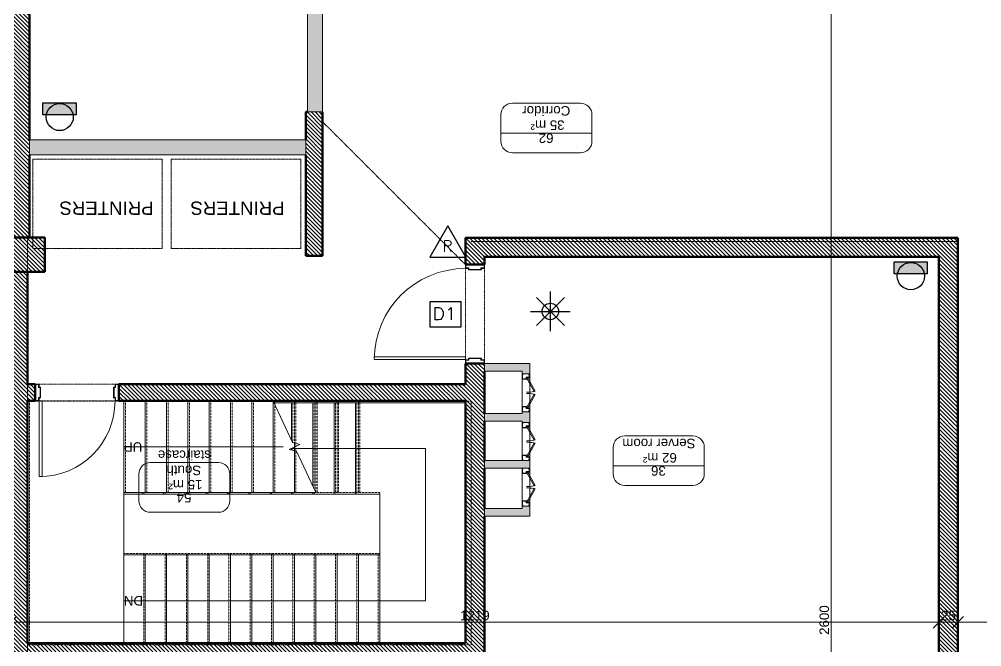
# Model space of a CAD drawing. Header units: centimetres. Extents: x -5566 to 5867, y -120 to 4683.
# Drawn here: x -3798 to -2534, y 2878 to 3702 of the extents above; entities that cross this region are included whole.
import ezdxf
from ezdxf.enums import TextEntityAlignment as Align

# ---------------------------------------------------------------- set-up
doc = ezdxf.new("R2010")
doc.units = ezdxf.units.CM
for name, pattern in [('Dash', [0.6, 0.3, -0.3]), ('Hidden_2', [0.6, 0.4, -0.2]), ('Overhead', [0.396875, 0.238125, -0.15875])]:
    doc.linetypes.add(name, pattern=pattern)
for name, color, linetype, lineweight in [('A-ANNO-DIMS', 211, 'Continuous', 5), ('A-AREA-IDEN', 2, 'Continuous', 5), ('A-DOOR', 31, 'Continuous', 13), ('A-DOOR-FRAM', 31, 'Continuous', 15), ('A-DOOR-HDLN', 31, 'Dash', 15), ('A-FLOR', 192, 'Continuous', 13), ('A-FLOR-OVHD', 1, 'Hidden_2', 18), ('A-WALL', 113, 'Continuous', 13), ('A-WALL-PATT', 111, 'Continuous', 20), ('G-ANNO-TEXT', 231, 'Continuous', 5), ('I-WALL', 2, 'Continuous', 13), ('S-COLS', 52, 'Continuous', 13), ('S-STRS', 31, 'Continuous', 13), ('S-STRS-ANNO', 31, 'Continuous', 13), ('S-STRS-IDEN', 31, 'Continuous', 13), ('S-STRS-MBND', 31, 'Overhead', 13)]:
    doc.layers.add(name, color=color, linetype=linetype, lineweight=lineweight)
doc.layers.add('sps-security', color=7, linetype='Continuous', true_color=0xff0f4b)
doc.styles.add('Arial', font='arial.ttf', dxfattribs={"height": 12.5})
doc.styles.add('Arial_3', font='arial.ttf', dxfattribs={"height": 17.5})
doc.styles.add('ROMANT', font='romant__.ttf', dxfattribs={"oblique": 20, "height": 2})
doc.dimstyles.new('100_200_2_5mm_Arial_cm', dxfattribs={"dimscale": 30.48, "dimtxt": 12.753242, "dimasz": 0.492126, "dimexe": 0.328084, "dimexo": 0.0625, "dimgap": 0.082021, "dimtad": 1, "dimdec": 0, "dimzin": 0, "dimdsep": 46, "dimtxsty": 'Arial', "dimblk1": 'OBLIQUE', "dimblk2": 'OBLIQUE', "dimsah": 1, "dimcen": 0.09, "dimdle": 0.328084, "dimazin": 0, "dimtfac": 1, "dimtdec": 4, "dimtix": 1, "dimtmove": 0, "dimatfit": 3, "dimfxl": 0.328084, "dimfxlon": 1, "dimtvp": 1, "dimtolj": 1, "dimtzin": 0, "dimlwd": 15, "dimlwe": 15, "dimarcsym": 2})
pattern_1 = [(315, (-4985, 4190.492), (2.6516504, 2.6516504), [])]

# ---------------------------------------------------------------- blocks, each defined once
blk = doc.blocks.new('AR_Structural_Columns_Concrete_Rec - 450 x 450mm-1338354-Level _9_00')
at = {"layer": 'S-COLS'}
h = blk.add_hatch(dxfattribs=at)
h.set_pattern_fill('FP_6', color=8, style=0, pattern_type=2)
h.set_pattern_definition([(315, (-1197.5, 797.5), (2.65165, 2.65165), [])])
h.paths.add_polyline_path([(-22.5, -22.5), (22.5, -22.5), (22.5, 22.5), (-22.5, 22.5), (-22.5, -12.5)], flags=0)
at = {"layer": 'S-COLS', "lineweight": 50}
for p, q in [((22.5, 22.5), (-22.5, 22.5)), ((-22.5, 22.5), (-22.5, -22.5)), ((22.5, -22.5), (22.5, 22.5)), ((-22.5, -22.5), (22.5, -22.5))]:
    blk.add_line(p, q, dxfattribs=at)
blk = doc.blocks.new('AR_Ext_Metal_Single - W110H210-1376589-Level _9_00')
at = {"layer": 'A-DOOR-HDLN', "linetype": 'Continuous', "lineweight": 13}
h = blk.add_hatch(dxfattribs=at)
h.set_pattern_fill('FP_63', color=256, style=0, pattern_type=2)
h.set_pattern_definition([(135, (1262.5, -978.5), (-22.45064, -22.45064), []), (135, (1262.5, -970.562), (-44.9013, 4e-15), []), (135, (1262.5, -986.437), (-44.9013, 4e-15), [])])
h.paths.add_polyline_path([(55, -10.5), (55, -9), (54.5, -9), (54.5, -10.5), (50.5, -10.5), (50.5, -6.5), (48.5, -6.5), (48.5, 6.5), (50.5, 6.5), (50.5, 10.5), (54.5, 10.5), (54.5, 9), (55, 9), (55, 11), (50, 11), (50, 7), (48, 7), (48, -7), (50, -7), (50, -11), (55, -11)], flags=0)
h.paths.add_polyline_path([(-48, 0.9), (-48, 7), (-50, 7), (-50, 11), (-55, 11), (-55, 9), (-54.5, 9), (-54.5, 10.5), (-50.5, 10.5), (-50.5, 6.5), (-48.5, 6.5), (-48.5, -6.5), (-50.5, -6.5), (-50.5, -10.5), (-54.5, -10.5), (-54.5, -9), (-55, -9), (-55, -11), (-50, -11), (-50, -7), (-48, -7), (-48, 0.2)], flags=0)
at = {"layer": 'A-DOOR', "lineweight": 15}
for p, q in [((49.8, 110.6), (46, 110.6)), ((46, 110.6), (46, 11)), ((49.8, 11), (49.8, 110.6)), ((46, 11), (49.8, 11))]:
    blk.add_line(p, q, dxfattribs=at)
at = {"layer": 'A-DOOR'}
blk.add_arc((49.8, 11), 99.6, 90, 180, dxfattribs=at)
at = {"layer": 'A-DOOR-FRAM'}
for p, q in [((-50, 11), (-55, 11)), ((-55, 11), (-55, 9)), ((-55, 9), (-54.5, 9)), ((-54.5, 9), (-54.5, 10.5)), ((-54.5, 10.5), (-50.5, 10.5)), ((-50.5, 10.5), (-50.5, 6.5)), ((-50.5, 6.5), (-48.5, 6.5)), ((-50, 7), (-50, 11)), ((-48, 7), (-50, 7)), ((-48.5, 6.5), (-48.5, -6.5)), ((-48, -7), (-48, 7)), ((50, 7), (48, 7)), ((48, 7), (48, -7)), ((48.5, -6.5), (48.5, 6.5)), ((48.5, 6.5), (50.5, 6.5)), ((55, 11), (50, 11)), ((50, 11), (50, 7)), ((50.5, 6.5), (50.5, 10.5)), ((50.5, 10.5), (54.5, 10.5)), ((54.5, 10.5), (54.5, 9)), ((54.5, 9), (55, 9)), ((55, 9), (55, 11)), ((-54.5, -9), (-55, -9)), ((-55, -9), (-55, -11)), ((-55, -11), (-50, -11)), ((-54.5, -10.5), (-54.5, -9)), ((-50.5, -10.5), (-54.5, -10.5)), ((-48.5, -6.5), (-50.5, -6.5)), ((-50.5, -6.5), (-50.5, -10.5)), ((-50, -11), (-50, -7)), ((-50, -7), (-48, -7)), ((48, -7), (50, -7)), ((50.5, -6.5), (48.5, -6.5)), ((50, -7), (50, -11)), ((50, -11), (55, -11)), ((50.5, -10.5), (50.5, -6.5)), ((54.5, -10.5), (50.5, -10.5)), ((55, -9), (54.5, -9)), ((54.5, -9), (54.5, -10.5)), ((55, -11), (55, -9))]:
    blk.add_line(p, q, dxfattribs=at)
at = {"layer": 'A-DOOR-HDLN'}
for p, q in [((-49.8, 11), (49.8, 11)), ((-50, -11), (50, -11))]:
    blk.add_line(p, q, dxfattribs=at)
blk = doc.blocks.new('AR_Int_Metal_Cab_Double_Open - W50H200-1638283-Level _9_00')
at = {"layer": 'A-DOOR'}
h = blk.add_hatch(dxfattribs=at)
h.set_pattern_fill('FP_77', color=256, style=0, pattern_type=2)
h.set_pattern_definition([(45, (-979, -1852), (-22.45064, 22.45064), []), (45, (-971.063, -1852), (0, 44.9013), []), (45, (-986.938, -1852), (0, 44.9013), [])])
h.paths.add_polyline_path([(-25, -5), (-18, -5), (-18, 1), (-20, 1), (-20, 5), (-25, 5), (-25, 3), (-24.5, 3), (-24.5, 4.5), (-20.5, 4.5), (-20.5, 0.5), (-18.5, 0.5), (-18.5, -4.5), (-24.5, -4.5), (-24.5, -3), (-25, -3), (-25, -4.5)], flags=0)
h.paths.add_polyline_path([(25, -5), (25, -3), (24.5, -3), (24.5, -4.5), (18.5, -4.5), (18.5, 0.5), (20.5, 0.5), (20.5, 4.5), (24.5, 4.5), (24.5, 3), (25, 3), (25, 5), (20, 5), (20, 1), (18, 1), (18, -5)], flags=0)
for p, q in [((-19.8, 5), (-16, 5)), ((16, 5), (19.8, 5))]:
    blk.add_line(p, q, dxfattribs=at)
at = {"layer": 'A-DOOR', "lineweight": 15}
for p, q in [((-2.3, 12), (-19.7, 2.4)), ((-19, 1.2), (-19.7, 2.4)), ((-1.7, 10.8), (-19, 1.2)), ((-1.7, 10.8), (-2.3, 12)), ((1.7, 10.8), (2.3, 12)), ((1.7, 10.8), (19, 1.2)), ((2.3, 12), (19.7, 2.4)), ((19, 1.2), (19.7, 2.4))]:
    blk.add_line(p, q, dxfattribs=at)
at = {"layer": 'A-DOOR'}
for centre, start, end in [((-55.6, 0.8), 360, 10.4711), ((55.6, 0.8), 169.5289, 180)]:
    blk.add_arc(centre, 54.8, start, end, dxfattribs=at)
at = {"layer": 'A-DOOR-FRAM'}
for p, q in [((-20, 5), (-25, 5)), ((-25, 5), (-25, 3)), ((-25, 3), (-24.5, 3)), ((-24.5, 3), (-24.5, 4.5)), ((-24.5, 4.5), (-20.5, 4.5)), ((-20.5, 4.5), (-20.5, 0.5)), ((-20.5, 0.5), (-18.5, 0.5)), ((-20, 1), (-20, 5)), ((-18, 1), (-20, 1)), ((-18.5, 0.5), (-18.5, -4.5)), ((-18, -5), (-18, 1)), ((20, 1), (18, 1)), ((18, 1), (18, -5)), ((18.5, -4.5), (18.5, 0.5)), ((18.5, 0.5), (20.5, 0.5)), ((25, 5), (20, 5)), ((20, 5), (20, 1)), ((20.5, 0.5), (20.5, 4.5)), ((20.5, 4.5), (24.5, 4.5)), ((24.5, 4.5), (24.5, 3)), ((24.5, 3), (25, 3)), ((25, 3), (25, 5)), ((-24.5, -3), (-25, -3)), ((-25, -3), (-25, -5)), ((-25, -5), (-18, -5)), ((-24.5, -4.5), (-24.5, -3)), ((-18.5, -4.5), (-24.5, -4.5)), ((18, -5), (25, -5)), ((24.5, -4.5), (18.5, -4.5)), ((25, -3), (24.5, -3)), ((24.5, -3), (24.5, -4.5)), ((25, -5), (25, -3))]:
    blk.add_line(p, q, dxfattribs=at)
at = {"layer": 'A-DOOR-HDLN'}
blk.add_line((-25, -5), (25, -5), dxfattribs=at)
blk = doc.blocks.new('AR_Int_Metal_Cab_Double_Open - W50H200-V100-Level _9_00')
at = {"layer": 'A-DOOR'}
for p, q in [((-19.8, 5), (-16, 5)), ((16, 5), (19.8, 5))]:
    blk.add_line(p, q, dxfattribs=at)
at = {"layer": 'A-DOOR', "lineweight": 15}
for p, q in [((-2.3, 12), (-19.7, 2.4)), ((-19, 1.2), (-19.7, 2.4)), ((-1.7, 10.8), (-19, 1.2)), ((-1.7, 10.8), (-2.3, 12)), ((1.7, 10.8), (2.3, 12)), ((1.7, 10.8), (19, 1.2)), ((2.3, 12), (19.7, 2.4)), ((19, 1.2), (19.7, 2.4))]:
    blk.add_line(p, q, dxfattribs=at)
at = {"layer": 'A-DOOR'}
for centre, start, end in [((-55.6, 0.8), 360, 10.4711), ((55.6, 0.8), 169.5289, 180)]:
    blk.add_arc(centre, 54.8, start, end, dxfattribs=at)
at = {"layer": 'A-DOOR-FRAM'}
for p, q in [((-20, 5), (-25, 5)), ((-25, 5), (-25, 3)), ((-25, 3), (-24.5, 3)), ((-24.5, 3), (-24.5, 4.5)), ((-24.5, 4.5), (-20.5, 4.5)), ((-20.5, 4.5), (-20.5, 0.5)), ((-20.5, 0.5), (-18.5, 0.5)), ((-20, 1), (-20, 5)), ((-18, 1), (-20, 1)), ((-18.5, 0.5), (-18.5, -4.5)), ((-18, -5), (-18, 1)), ((20, 1), (18, 1)), ((18, 1), (18, -5)), ((18.5, -4.5), (18.5, 0.5)), ((18.5, 0.5), (20.5, 0.5)), ((25, 5), (20, 5)), ((20, 5), (20, 1)), ((20.5, 0.5), (20.5, 4.5)), ((20.5, 4.5), (24.5, 4.5)), ((24.5, 4.5), (24.5, 3)), ((24.5, 3), (25, 3)), ((25, 3), (25, 5)), ((-24.5, -3), (-25, -3)), ((-25, -3), (-25, -5)), ((-25, -5), (-18, -5)), ((-24.5, -4.5), (-24.5, -3)), ((-18.5, -4.5), (-24.5, -4.5)), ((18, -5), (25, -5)), ((24.5, -4.5), (18.5, -4.5)), ((25, -3), (24.5, -3)), ((24.5, -3), (24.5, -4.5)), ((25, -5), (25, -3))]:
    blk.add_line(p, q, dxfattribs=at)
at = {"layer": 'A-DOOR-HDLN'}
blk.add_line((-25, -5), (25, -5), dxfattribs=at)
blk = doc.blocks.new('AR_Int_Metal_Cab_Double_Open - W50H200-V101-Level _9_00')
at = {"layer": 'A-DOOR'}
h = blk.add_hatch(dxfattribs=at)
h.set_pattern_fill('FP_78', color=256, style=0, pattern_type=2)
h.set_pattern_definition([(45, (-1103, -1852), (-22.45064, 22.45064), []), (45, (-1095.063, -1852), (0, 44.9013), []), (45, (-1110.938, -1852), (0, 44.9013), [])])
h.paths.add_polyline_path([(18, -5), (25, -5), (25, -3), (24.5, -3), (24.5, -4.5), (18.5, -4.5), (18.5, 0.5), (20.5, 0.5), (20.5, 4.5), (24.5, 4.5), (24.5, 3), (25, 3), (25, 5), (20, 5), (20, 1), (18, 1), (18, -4.5)], flags=0)
h.paths.add_polyline_path([(-25, -5), (-18, -5), (-18, 1), (-20, 1), (-20, 5), (-25, 5), (-25, 3), (-24.5, 3), (-24.5, 4.5), (-20.5, 4.5), (-20.5, 0.5), (-18.5, 0.5), (-18.5, -4.5), (-24.5, -4.5), (-24.5, -3), (-25, -3), (-25, -4.5)], flags=0)
for p, q in [((-19.8, 5), (-16, 5)), ((16, 5), (19.8, 5))]:
    blk.add_line(p, q, dxfattribs=at)
at = {"layer": 'A-DOOR', "lineweight": 15}
for p, q in [((-2.3, 12), (-19.7, 2.4)), ((-19, 1.2), (-19.7, 2.4)), ((-1.7, 10.8), (-19, 1.2)), ((-1.7, 10.8), (-2.3, 12)), ((1.7, 10.8), (2.3, 12)), ((1.7, 10.8), (19, 1.2)), ((2.3, 12), (19.7, 2.4)), ((19, 1.2), (19.7, 2.4))]:
    blk.add_line(p, q, dxfattribs=at)
at = {"layer": 'A-DOOR'}
for centre, start, end in [((-55.6, 0.8), 360, 10.4711), ((55.6, 0.8), 169.5289, 180)]:
    blk.add_arc(centre, 54.8, start, end, dxfattribs=at)
at = {"layer": 'A-DOOR-FRAM'}
for p, q in [((-20, 5), (-25, 5)), ((-25, 5), (-25, 3)), ((-25, 3), (-24.5, 3)), ((-24.5, 3), (-24.5, 4.5)), ((-24.5, 4.5), (-20.5, 4.5)), ((-20.5, 4.5), (-20.5, 0.5)), ((-20.5, 0.5), (-18.5, 0.5)), ((-20, 1), (-20, 5)), ((-18, 1), (-20, 1)), ((-18.5, 0.5), (-18.5, -4.5)), ((-18, -5), (-18, 1)), ((20, 1), (18, 1)), ((18, 1), (18, -5)), ((18.5, -4.5), (18.5, 0.5)), ((18.5, 0.5), (20.5, 0.5)), ((25, 5), (20, 5)), ((20, 5), (20, 1)), ((20.5, 0.5), (20.5, 4.5)), ((20.5, 4.5), (24.5, 4.5)), ((24.5, 4.5), (24.5, 3)), ((24.5, 3), (25, 3)), ((25, 3), (25, 5)), ((-24.5, -3), (-25, -3)), ((-25, -3), (-25, -5)), ((-25, -5), (-18, -5)), ((-24.5, -4.5), (-24.5, -3)), ((-18.5, -4.5), (-24.5, -4.5)), ((18, -5), (25, -5)), ((24.5, -4.5), (18.5, -4.5)), ((25, -3), (24.5, -3)), ((24.5, -3), (24.5, -4.5)), ((25, -5), (25, -3))]:
    blk.add_line(p, q, dxfattribs=at)
at = {"layer": 'A-DOOR-HDLN'}
blk.add_line((-25, -5), (25, -5), dxfattribs=at)
blk = doc.blocks.new('AR_Ext_Metal_Single - W130H240-1656716-Level _9_00')
at = {"layer": 'A-DOOR-HDLN', "linetype": 'Continuous', "lineweight": 13}
h = blk.add_hatch(dxfattribs=at)
h.set_pattern_fill('FP_91', color=256, style=0, pattern_type=2)
h.set_pattern_definition([(45, (-875.5, -1785), (-22.45064, 22.45064), []), (45, (-867.562, -1785), (0, 44.9013), []), (45, (-883.437, -1785), (0, 44.9013), [])])
h.paths.add_polyline_path([(65, -12.5), (65, -10.5), (64.5, -10.5), (64.5, -12), (60.5, -12), (60.5, -8), (58.5, -8), (58.5, 8), (60.5, 8), (60.5, 12), (64.5, 12), (64.5, 10.5), (65, 10.5), (65, 12.5), (60, 12.5), (60, 8.5), (58, 8.5), (58, -8.5), (60, -8.5), (60, -12.5)], flags=0)
h.paths.add_polyline_path([(-65, -12.5), (-60, -12.5), (-60, -8.5), (-58, -8.5), (-58, 8.5), (-60, 8.5), (-60, 12.5), (-65, 12.5), (-65, 10.5), (-64.5, 10.5), (-64.5, 12), (-60.5, 12), (-60.5, 8), (-58.5, 8), (-58.5, -8), (-60.5, -8), (-60.5, -12), (-64.5, -12), (-64.5, -10.5), (-65, -10.5), (-65, -12)], flags=0)
at = {"layer": 'A-DOOR', "lineweight": 15}
for p, q in [((56, -132.1), (56, -12.5)), ((56, -12.5), (59.8, -12.5)), ((59.8, -12.5), (59.8, -132.1)), ((59.8, -132.1), (56, -132.1))]:
    blk.add_line(p, q, dxfattribs=at)
at = {"layer": 'A-DOOR'}
blk.add_arc((59.8, -12.5), 119.6, 180, 270, dxfattribs=at)
at = {"layer": 'A-DOOR-FRAM'}
for p, q in [((-65, 12.5), (-60, 12.5)), ((-65, 10.5), (-65, 12.5)), ((-64.5, 10.5), (-65, 10.5)), ((-64.5, 12), (-64.5, 10.5)), ((-60.5, 12), (-64.5, 12)), ((-60.5, 8), (-60.5, 12)), ((-58.5, 8), (-60.5, 8)), ((-60, 12.5), (-60, 8.5)), ((-60, 8.5), (-58, 8.5)), ((-58.5, -8), (-58.5, 8)), ((-58, 8.5), (-58, -8.5)), ((58, 8.5), (60, 8.5)), ((58, -8.5), (58, 8.5)), ((58.5, 8), (58.5, -8)), ((60.5, 8), (58.5, 8)), ((60, 12.5), (65, 12.5)), ((60, 8.5), (60, 12.5)), ((60.5, 12), (60.5, 8)), ((64.5, 12), (60.5, 12)), ((64.5, 10.5), (64.5, 12)), ((65, 10.5), (64.5, 10.5)), ((65, 12.5), (65, 10.5)), ((-65, -10.5), (-64.5, -10.5)), ((-65, -12.5), (-65, -10.5)), ((-60, -12.5), (-65, -12.5)), ((-64.5, -10.5), (-64.5, -12)), ((-64.5, -12), (-60.5, -12)), ((-60.5, -8), (-58.5, -8)), ((-60.5, -12), (-60.5, -8)), ((-58, -8.5), (-60, -8.5)), ((-60, -8.5), (-60, -12.5)), ((60, -8.5), (58, -8.5)), ((58.5, -8), (60.5, -8)), ((60, -12.5), (60, -8.5)), ((65, -12.5), (60, -12.5)), ((60.5, -8), (60.5, -12)), ((60.5, -12), (64.5, -12)), ((64.5, -10.5), (65, -10.5)), ((64.5, -12), (64.5, -10.5)), ((65, -10.5), (65, -12.5))]:
    blk.add_line(p, q, dxfattribs=at)
at = {"layer": 'A-DOOR-HDLN'}
for p, q in [((-60, 12.5), (60, 12.5)), ((-59.8, -12.5), (59.8, -12.5))]:
    blk.add_line(p, q, dxfattribs=at)
blk = doc.blocks.new('AR_TAG_Room - Room_Number_Area-320731-Level _9_00')
at = {"layer": 'A-AREA-IDEN'}
for p, q in [((-0.893, 0.519), (0.893, 0.519)), ((-1.195, 0), (-1.195, 0.217)), ((1.195, 0.217), (1.195, 0)), ((-1.195, -0.485), (-1.195, 0)), ((-1.195, 0), (1.195, 0)), ((1.195, 0), (1.195, -0.485)), ((0.895, -0.784), (-0.895, -0.784))]:
    blk.add_line(p, q, dxfattribs=at)
for centre, radius, start, end in [((-0.893, 0.217), 0.302, 90, 180), ((0.893, 0.217), 0.302, 0, 90), ((-0.895, -0.485), 0.3, 180, 270), ((0.895, -0.485), 0.3, 270, 0)]:
    blk.add_arc(centre, radius, start, end, dxfattribs=at)
blk = doc.blocks.new('_Oblique')
at = {"color": 0, "linetype": 'ByBlock', "lineweight": -2}
blk.add_line((-0.5, -0.5), (0.5, 0.5), dxfattribs=at)
blk = doc.blocks.new('DIMBLOCK36-Level _9_00')
at = {"layer": 'A-ANNO-DIMS', "color": 0, "lineweight": 15, "transparency": 16777216}
for p, q in [((-2357.5, 2910.1), (-2575.5, 2910.1)), ((-2565.5, 2902), (-2565.5, 2920.1)), ((-2367.5, 2902), (-2367.5, 2920.1))]:
    blk.add_line(p, q, dxfattribs=at)
at = {"layer": 'Defpoints', "color": 0, "transparency": 16777216}
for p in [(-2565.5, 2910.1), (-2565.5, 2900.1), (-2367.5, 2900.1)]:
    blk.add_point(p, dxfattribs=at)
at = {"layer": 'A-ANNO-DIMS', "color": 0, "lineweight": 15, "transparency": 16777216, "xscale": 15, "yscale": 15, "zscale": 15, "rotation": 180}
blk.add_blockref('_Oblique', (-2565.5, 2910.1), dxfattribs=at)
at = {"layer": 'A-ANNO-DIMS', "color": 0, "lineweight": 15, "transparency": 16777216, "xscale": 15, "yscale": 15, "zscale": 15}
blk.add_blockref('_Oblique', (-2367.5, 2910.1), dxfattribs=at)
at = {"layer": 'A-ANNO-DIMS', "color": 0, "lineweight": 15, "transparency": 16777216, "insert": (-2466.5, 2919), "char_height": 12.5, "width": 34.61, "attachment_point": 5, "style": 'Arial'}
blk.add_mtext('\\A1;198', dxfattribs=at)
blk = doc.blocks.new('DIMBLOCK37-Level _9_00')
at = {"layer": 'A-ANNO-DIMS', "color": 0, "lineweight": 15, "transparency": 16777216}
for p, q in [((-2555.5, 2910.1), (-2600.5, 2910.1)), ((-2590.5, 2902), (-2590.5, 2920.1)), ((-2565.5, 2902), (-2565.5, 2920.1))]:
    blk.add_line(p, q, dxfattribs=at)
at = {"layer": 'Defpoints', "color": 0, "transparency": 16777216}
for p in [(-2590.5, 2910.1), (-2590.5, 2900.1), (-2565.5, 2900.1)]:
    blk.add_point(p, dxfattribs=at)
at = {"layer": 'A-ANNO-DIMS', "color": 0, "lineweight": 15, "transparency": 16777216, "xscale": 15, "yscale": 15, "zscale": 15, "rotation": 180}
blk.add_blockref('_Oblique', (-2590.5, 2910.1), dxfattribs=at)
at = {"layer": 'A-ANNO-DIMS', "color": 0, "lineweight": 15, "transparency": 16777216, "xscale": 15, "yscale": 15, "zscale": 15}
blk.add_blockref('_Oblique', (-2565.5, 2910.1), dxfattribs=at)
at = {"layer": 'A-ANNO-DIMS', "color": 0, "lineweight": 15, "transparency": 16777216, "insert": (-2578, 2919), "char_height": 12.5, "width": 23.074, "attachment_point": 5, "style": 'Arial'}
blk.add_mtext('\\A1;25', dxfattribs=at)
blk = doc.blocks.new('DIMBLOCK38-Level _9_00')
at = {"layer": 'A-ANNO-DIMS', "color": 0, "lineweight": 15, "transparency": 16777216}
for p, q in [((-2580.5, 2910.1), (-3819.5, 2910.1)), ((-3809.5, 2902), (-3809.5, 2920.1)), ((-2590.5, 2902), (-2590.5, 2920.1))]:
    blk.add_line(p, q, dxfattribs=at)
at = {"layer": 'Defpoints', "color": 0, "transparency": 16777216}
for p in [(-3809.5, 2910.1), (-3809.5, 2900.1), (-2590.5, 2900.1)]:
    blk.add_point(p, dxfattribs=at)
at = {"layer": 'A-ANNO-DIMS', "color": 0, "lineweight": 15, "transparency": 16777216, "xscale": 15, "yscale": 15, "zscale": 15, "rotation": 180}
blk.add_blockref('_Oblique', (-3809.5, 2910.1), dxfattribs=at)
at = {"layer": 'A-ANNO-DIMS', "color": 0, "lineweight": 15, "transparency": 16777216, "xscale": 15, "yscale": 15, "zscale": 15}
blk.add_blockref('_Oblique', (-2590.5, 2910.1), dxfattribs=at)
at = {"layer": 'A-ANNO-DIMS', "color": 0, "lineweight": 15, "transparency": 16777216, "insert": (-3200, 2919), "char_height": 12.5, "width": 46.147, "attachment_point": 5, "style": 'Arial'}
blk.add_mtext('\\A1;1219', dxfattribs=at)
blk = doc.blocks.new('DIMBLOCK45-Level _9_00')
at = {"layer": 'A-ANNO-DIMS', "color": 0, "lineweight": 15, "transparency": 16777216}
for p, q in [((-2732.1, 4223), (-2732.1, 1603)), ((-2740.2, 4213), (-2722.1, 4213)), ((-2724, 1613), (-2742.1, 1613))]:
    blk.add_line(p, q, dxfattribs=at)
at = {"layer": 'Defpoints', "color": 0, "transparency": 16777216}
for p in [(-2742.1, 4213), (-2732.1, 1613), (-2722.1, 1613)]:
    blk.add_point(p, dxfattribs=at)
at = {"layer": 'A-ANNO-DIMS', "color": 0, "lineweight": 15, "transparency": 16777216, "xscale": 15, "yscale": 15, "zscale": 15}
for p, rotation in [((-2732.1, 4213), 90), ((-2732.1, 1613), 270)]:
    blk.add_blockref('_Oblique', p, dxfattribs=dict(at, rotation=rotation))
at = {"layer": 'A-ANNO-DIMS', "color": 0, "lineweight": 15, "transparency": 16777216, "insert": (-2741, 2913), "char_height": 12.5, "width": 46.147, "attachment_point": 5, "rotation": 90, "style": 'Arial'}
blk.add_mtext('\\A1;2600', dxfattribs=at)
blk = doc.blocks.new('dom-camare')
blk.add_hatch(color=256).paths.add_polyline_path([(-36.8, 5.7), (36.1, 5.7), (36.1, 30), (-36.8, 30)])
blk.add_lwpolyline([(-36.8, 5.7), (36.1, 5.7), (36.1, 30), (-36.8, 30)], close=True)
blk.add_lwpolyline([(-29.4, 0, -1), (29.4, 0, -1)], format="xyb", close=True)
blk = doc.blocks.new('A$C796E0F47')
at = {"layer": 'sps-security'}
blk.add_lwpolyline([(0, 0), (67.2, 0), (67.2, 53.9), (0, 53.9)], close=True, dxfattribs=at)
at = {"layer": 'sps-security', "style": 'ROMANT', "width": 1.1}
blk.add_text('D1', height=27, dxfattribs=at).set_placement((57.7, 14.5), align=Align.RIGHT)
blk = doc.blocks.new('galay-360')
for p, q in [((-0.1, -42.8), (-0.1, 42.7)), ((-30.2, 30.2), (30.2, -30.2)), ((-30.2, -30.3), (30.2, 30.1)), ((-42.8, -0.1), (42.7, -0.1))]:
    blk.add_line(p, q)
for points in [[(-17.9, -0.1, -1), (17.7, -0.1, -1)], [(-3.6, -0.1, -1), (3.5, -0.1, -1)]]:
    blk.add_lwpolyline(points, format="xyb", close=True)
blk = doc.blocks.new('card-reader')
blk.add_lwpolyline([(0, 67.4), (-38.9, 0), (38.9, 0)], close=True)
at = {"style": 'ROMANT'}
blk.add_text('R', height=24.3, dxfattribs=at).set_placement((10.5, 11.7), align=Align.RIGHT)

msp = doc.modelspace()

# ---------------------------------------------------------------- hatches: boundary and pattern name
at = {"layer": 'A-WALL-PATT', "lineweight": 13}
h = msp.add_hatch(dxfattribs=at)
h.set_pattern_fill('FP_1', color=8, angle=-90, style=0, pattern_type=2)
h.set_pattern_definition(pattern_1)
h.paths.add_polyline_path([(-3807, 3624.6), (-3807, 3415.5), (-3785, 3415.5), (-3785, 4168), (-3807, 4168), (-3807, 3783.7)], flags=0)
for points in [[(-3420, 3580.5), (-3400, 3580.5), (-3400, 3730.5), (-3420, 3730.5)], [(-3785, 3524), (-3422, 3524), (-3422, 3544), (-3785, 3544)], [(-3187.5, 3250), (-3187.5, 3240), (-3128, 3240), (-3128, 3250), (-3172.8, 3250)], [(-3187.5, 3174.5), (-3138, 3174.5), (-3138, 3184.5), (-3187.5, 3184.5)], [(-3187.5, 3112.5), (-3138, 3112.5), (-3138, 3122.5), (-3187.5, 3122.5)], [(-3187.5, 3049.5), (-3138, 3049.5), (-3138, 3059.5), (-3187.5, 3059.5), (-3187.5, 3052.2)]]:
    msp.add_hatch(color=256, dxfattribs=at).paths.add_polyline_path(points, flags=0)
h = msp.add_hatch(dxfattribs=at)
h.set_pattern_fill('FP_1', color=8, angle=-90, style=0, pattern_type=2)
h.set_pattern_definition(pattern_1)
h.paths.add_polyline_path([(-3422, 3391.5), (-3400, 3391.5), (-3400, 3580.5), (-3422, 3580.5), (-3422, 3465.4)], flags=0)
h = msp.add_hatch(dxfattribs=at)
h.set_pattern_fill('FP_1', color=8, angle=-90, style=0, pattern_type=2)
h.set_pattern_definition(pattern_1)
h.paths.add_polyline_path([(-3212.5, 3415), (-3212.5, 3390), (-2590.5, 3390), (-2590.5, 3415), (-3034.8, 3415)], flags=0)
h = msp.add_hatch(dxfattribs=at)
h.set_pattern_fill('FP_1', color=8, angle=-90, style=0, pattern_type=2)
h.set_pattern_definition(pattern_1)
h.paths.add_polyline_path([(-2590.5, 2828.8), (-2590.5, 2292), (-2565.5, 2292), (-2565.5, 3415), (-2590.5, 3415), (-2590.5, 3143.8)], flags=0)
h = msp.add_hatch(dxfattribs=at)
h.set_pattern_fill('FP_1', color=8, angle=-90, style=0, pattern_type=2)
h.set_pattern_definition(pattern_1)
h.paths.add_polyline_path([(-3212.5, 3223), (-3212.5, 2688.5), (-3211.5, 2688.5), (-3211.5, 2686.5), (-3212.5, 2686.5), (-3212.5, 2684.5), (-3211.5, 2684.5), (-3211.5, 2682.5), (-3212.5, 2682.5), (-3212.5, 2610.5), (-3187.5, 2610.5), (-3187.5, 3250), (-3212.5, 3250), (-3212.5, 3240)], flags=0)
h.paths.add_polyline_path([(-3212.5, 3390), (-3212.5, 3380), (-3187.5, 3380), (-3187.5, 3390), (-3200, 3390)], flags=0)
h = msp.add_hatch(dxfattribs=at)
h.set_pattern_fill('FP_1', color=8, angle=-90, style=0, pattern_type=2)
h.set_pattern_definition(pattern_1)
h.paths.add_polyline_path([(-3809.5, 2573.6), (-3809.5, 2571), (-3787.5, 2571), (-3787.5, 3370.5), (-3809.5, 3370.5), (-3809.5, 2590.1)], flags=0)
h = msp.add_hatch(color=256, dxfattribs=at)
h.paths.add_polyline_path([(-3138, 3059.5), (-3138, 3049.5), (-3128, 3049.5), (-3128, 3062.5), (-3138, 3062.5)], flags=0)
h.paths.add_polyline_path([(-3138, 3240), (-3138, 3236.5), (-3128, 3236.5), (-3128, 3240)], flags=0)
h.paths.add_polyline_path([(-3138, 3186.5), (-3138, 3172.5), (-3128, 3172.5), (-3128, 3186.5)], flags=0)
h.paths.add_polyline_path([(-3138, 3122.5), (-3138, 3112.5), (-3128, 3112.5), (-3128, 3122.5)], flags=0)
h = msp.add_hatch(dxfattribs=at)
h.set_pattern_fill('FP_1', color=8, angle=-90, style=0, pattern_type=2)
h.set_pattern_definition(pattern_1)
h.paths.add_polyline_path([(-3787.5, 3206.5), (-3787.5, 3201), (-3777.5, 3201), (-3777.5, 3223), (-3787.5, 3223), (-3787.5, 3212)], flags=0)
h.paths.add_polyline_path([(-3667.5, 3223), (-3667.5, 3201), (-3212.5, 3201), (-3212.5, 3223), (-3664.7, 3223)], flags=0)
h = msp.add_hatch(dxfattribs=at)
h.set_pattern_fill('FP_1', color=8, angle=-90, style=0, pattern_type=2)
h.set_pattern_definition(pattern_1)
h.paths.add_polyline_path([(-3787.5, 2862), (-3787.5, 2860.5), (-3212.5, 2860.5), (-3212.5, 2882.5), (-3787.5, 2882.5)], flags=0)

# ---------------------------------------------------------------- linework, layer by layer
at = {"layer": 'A-FLOR'}
for p, q in [((-3661, 3200.5), (-3661, 3201)), ((-3213, 3201), (-3213, 2882.5)), ((-3661, 2882.5), (-3661, 3080.5))]:
    msp.add_line(p, q, dxfattribs=at)
at = {"layer": 'A-FLOR-OVHD'}
for p, q in [((-3212.5, 3380), (-3400, 3567.5)), ((-3780.8, 3518.6), (-3610.8, 3518.6)), ((-3780.8, 3401.2), (-3780.8, 3518.6)), ((-3610.8, 3518.6), (-3610.8, 3401.2)), ((-3598.8, 3518.6), (-3428.8, 3518.6)), ((-3598.8, 3401.2), (-3598.8, 3518.6)), ((-3428.8, 3518.6), (-3428.8, 3401.2)), ((-3787.5, 3415.5), (-5007.5, 3415.5)), ((-3787.5, 2570.5), (-3787.5, 3415.5)), ((-3610.8, 3401.2), (-3780.8, 3401.2)), ((-3428.8, 3401.2), (-3598.8, 3401.2)), ((-3205, 3410.5), (-2565, 3410.5))]:
    msp.add_line(p, q, dxfattribs=at)
at = {"layer": 'A-WALL', "lineweight": 20}
for p, q in [((-3420, 3750.5), (-3420, 3580.5)), ((-3400, 3580.5), (-3400, 3730.5)), ((-3422, 3544), (-3785, 3544)), ((-3785, 3524), (-3422, 3524))]:
    msp.add_line(p, q, dxfattribs=at)
at = {"layer": 'A-WALL'}
for p, q in [((-3420, 3580.5), (-3400, 3580.5)), ((-3785, 3544), (-3785, 3524)), ((-3422, 3524), (-3422, 3544)), ((-3187.5, 3250), (-3187.5, 3240)), ((-3187.5, 3184.5), (-3187.5, 3174.5)), ((-3187.5, 3122.5), (-3187.5, 3112.5)), ((-3187.5, 3059.5), (-3187.5, 3049.5))]:
    msp.add_line(p, q, dxfattribs=at)
at = {"layer": 'I-WALL', "lineweight": 50}
for p, q in [((-3785, 3544), (-3785, 4168)), ((-3422, 3580.5), (-3422, 3544)), ((-3420, 3580.5), (-3422, 3580.5)), ((-3400, 3391.5), (-3400, 3580.5)), ((-3785, 3415.5), (-3785, 3524)), ((-3422, 3524), (-3422, 3391.5)), ((-2565.5, 3415), (-3212.5, 3415)), ((-3212.5, 3415), (-3212.5, 3380)), ((-2565.5, 2267), (-2565.5, 3415)), ((-3422, 3391.5), (-3400, 3391.5)), ((-3187.5, 3380), (-3187.5, 3390)), ((-3187.5, 3390), (-2590.5, 3390)), ((-2590.5, 3390), (-2590.5, 2292)), ((-3212.5, 3380), (-3187.5, 3380)), ((-3787.5, 3223), (-3787.5, 3370.5)), ((-3187.5, 3250), (-3212.5, 3250)), ((-3212.5, 3250), (-3212.5, 3223)), ((-3187.5, 3184.5), (-3187.5, 3240)), ((-3777.5, 3223), (-3787.5, 3223)), ((-3777.5, 3201), (-3777.5, 3223)), ((-3212.5, 3223), (-3667.5, 3223)), ((-3667.5, 3223), (-3667.5, 3201)), ((-3787.5, 3201), (-3777.5, 3201)), ((-3787.5, 2882.5), (-3787.5, 3201)), ((-3667.5, 3201), (-3212.5, 3201)), ((-3212.5, 3201), (-3212.5, 2882.5)), ((-3187.5, 3122.5), (-3187.5, 3174.5)), ((-3187.5, 3059.5), (-3187.5, 3112.5)), ((-3187.5, 2594), (-3187.5, 3049.5)), ((-3212.5, 2882.5), (-3787.5, 2882.5))]:
    msp.add_line(p, q, dxfattribs=at)
at = {"layer": 'I-WALL', "lineweight": 20}
for p, q in [((-3128, 3250), (-3187.5, 3250)), ((-3128, 3236.5), (-3128, 3250)), ((-3187.5, 3240), (-3138, 3240)), ((-3138, 3240), (-3138, 3236.5)), ((-3138, 3236.5), (-3128, 3236.5)), ((-3128, 3186.5), (-3138, 3186.5)), ((-3138, 3186.5), (-3138, 3184.5)), ((-3128, 3172.5), (-3128, 3186.5)), ((-3138, 3184.5), (-3187.5, 3184.5)), ((-3187.5, 3174.5), (-3138, 3174.5)), ((-3138, 3174.5), (-3138, 3172.5)), ((-3138, 3172.5), (-3128, 3172.5)), ((-3128, 3122.5), (-3187.5, 3122.5)), ((-3187.5, 3112.5), (-3128, 3112.5)), ((-3128, 3112.5), (-3128, 3122.5)), ((-3128, 3062.5), (-3138, 3062.5)), ((-3138, 3062.5), (-3138, 3059.5)), ((-3128, 3049.5), (-3128, 3062.5)), ((-3138, 3059.5), (-3187.5, 3059.5)), ((-3187.5, 3049.5), (-3128, 3049.5))]:
    msp.add_line(p, q, dxfattribs=at)
at = {"layer": 'I-WALL'}
for p, q in [((-3138, 3193.5), (-3138, 3229.5)), ((-3128, 3231.5), (-3128, 3191.5)), ((-3138, 3129.5), (-3138, 3165.5)), ((-3128, 3167.5), (-3128, 3127.5)), ((-3138, 3069.5), (-3138, 3105.5)), ((-3128, 3107.5), (-3128, 3067.5))]:
    msp.add_line(p, q, dxfattribs=at)
at = {"layer": 'S-STRS'}
for p, q in [((-3661, 3200.5), (-3661, 3080.5)), ((-3661, 3200.5), (-3633, 3200.5)), ((-3633, 3200.5), (-3605, 3200.5)), ((-3633, 3200.5), (-3633, 3080.5)), ((-3605, 3200.5), (-3577, 3200.5)), ((-3605, 3200.5), (-3605, 3080.5)), ((-3577, 3200.5), (-3549, 3200.5)), ((-3577, 3200.5), (-3577, 3080.5)), ((-3549, 3200.5), (-3521, 3200.5)), ((-3549, 3200.5), (-3549, 3080.5)), ((-3521, 3200.5), (-3493, 3200.5)), ((-3521, 3200.5), (-3521, 3080.5)), ((-3493, 3200.5), (-3465, 3200.5)), ((-3493, 3200.5), (-3493, 3080.5)), ((-3465, 3200.5), (-3465, 3200.5)), ((-3465, 3200.5), (-3465, 3080.5)), ((-3464, 3198.5), (-3441, 3198.5)), ((-3441, 3198.5), (-3413, 3198.5)), ((-3441, 3198.5), (-3441, 3149.1)), ((-3413, 3198.5), (-3385, 3198.5)), ((-3413, 3198.5), (-3413, 3089)), ((-3385, 3198.5), (-3357, 3198.5)), ((-3385, 3198.5), (-3385, 3078.5)), ((-3357, 3198.5), (-3329, 3198.5)), ((-3357, 3198.5), (-3357, 3078.5)), ((-3213, 3198.5), (-3329, 3198.5)), ((-3441, 3138.6), (-3441, 3136.4)), ((-3437, 3145.5), (-3437, 3140.5)), ((-3437, 3135.5), (-3437, 3080.5)), ((-3661, 3080.5), (-3633, 3080.5)), ((-3661, 3078.5), (-3637, 3078.5)), ((-3637, 3080.5), (-3637, 3078.5)), ((-3637, 3078.5), (-3609, 3078.5)), ((-3633, 3080.5), (-3605, 3080.5)), ((-3609, 3080.5), (-3609, 3078.5)), ((-3609, 3078.5), (-3581, 3078.5)), ((-3605, 3080.5), (-3577, 3080.5)), ((-3581, 3080.5), (-3581, 3078.5)), ((-3581, 3078.5), (-3553, 3078.5)), ((-3577, 3080.5), (-3549, 3080.5)), ((-3553, 3080.5), (-3553, 3078.5)), ((-3553, 3078.5), (-3525, 3078.5)), ((-3549, 3080.5), (-3521, 3080.5)), ((-3525, 3080.5), (-3525, 3078.5)), ((-3525, 3078.5), (-3497, 3078.5)), ((-3521, 3080.5), (-3493, 3080.5)), ((-3497, 3080.5), (-3497, 3078.5)), ((-3497, 3078.5), (-3469, 3078.5)), ((-3493, 3080.5), (-3465, 3080.5)), ((-3469, 3080.5), (-3469, 3078.5)), ((-3469, 3078.5), (-3441, 3078.5)), ((-3465, 3080.5), (-3437, 3080.5)), ((-3441, 3080.5), (-3441, 3078.5)), ((-3441, 3078.5), (-3413, 3078.5)), ((-3437, 3080.5), (-3409, 3080.5)), ((-3413, 3080.5), (-3413, 3078.5)), ((-3413, 3078.5), (-3385, 3078.5)), ((-3385, 3078.5), (-3357, 3078.5)), ((-3357, 3078.5), (-3329, 3078.5)), ((-3329, 3078.5), (-3325, 3078.5)), ((-3325, 3078.5), (-3325, 2998.5)), ((-3633, 2998.5), (-3661, 2998.5)), ((-3605, 2998.5), (-3633, 2998.5)), ((-3633, 2882.5), (-3633, 2998.5)), ((-3577, 2998.5), (-3605, 2998.5)), ((-3605, 2882.5), (-3605, 2998.5)), ((-3549, 2998.5), (-3577, 2998.5)), ((-3577, 2882.5), (-3577, 2998.5)), ((-3521, 2998.5), (-3549, 2998.5)), ((-3549, 2882.5), (-3549, 2998.5)), ((-3493, 2998.5), (-3521, 2998.5)), ((-3521, 2882.5), (-3521, 2998.5)), ((-3465, 2998.5), (-3493, 2998.5)), ((-3493, 2882.5), (-3493, 2998.5)), ((-3437, 2998.5), (-3465, 2998.5)), ((-3465, 2882.5), (-3465, 2998.5)), ((-3409, 2998.5), (-3437, 2998.5)), ((-3437, 2882.5), (-3437, 2998.5)), ((-3381, 2998.5), (-3409, 2998.5)), ((-3409, 2882.5), (-3409, 2998.5)), ((-3353, 2998.5), (-3381, 2998.5)), ((-3381, 2882.5), (-3381, 2998.5)), ((-3325, 2998.5), (-3353, 2998.5)), ((-3353, 2882.5), (-3353, 2998.5)), ((-3325, 2882.5), (-3325, 2998.5))]:
    msp.add_line(p, q, dxfattribs=at)
at = {"layer": 'S-STRS', "linetype": 'Overhead'}
for p, q in [((-3659, 3200.5), (-3659, 3080.5)), ((-3631, 3200.5), (-3631, 3080.5)), ((-3603, 3200.5), (-3603, 3080.5)), ((-3575, 3200.5), (-3575, 3080.5)), ((-3547, 3200.5), (-3547, 3080.5)), ((-3519, 3200.5), (-3519, 3080.5)), ((-3491, 3200.5), (-3491, 3080.5)), ((-3463, 3196.2), (-3463, 3080.5)), ((-3439, 3198.5), (-3439, 3146)), ((-3411, 3198.5), (-3411, 3084.7)), ((-3383, 3198.5), (-3383, 3078.5)), ((-3355, 3198.5), (-3355, 3078.5)), ((-3439, 3139.6), (-3439, 3136)), ((-3435, 3145), (-3435, 3141.4)), ((-3435, 3135), (-3435, 3080.5)), ((-3635, 3080.5), (-3635, 3078.5)), ((-3607, 3080.5), (-3607, 3078.5)), ((-3579, 3080.5), (-3579, 3078.5)), ((-3551, 3080.5), (-3551, 3078.5)), ((-3523, 3080.5), (-3523, 3078.5)), ((-3495, 3080.5), (-3495, 3078.5)), ((-3467, 3080.5), (-3467, 3078.5)), ((-3439, 3080.5), (-3439, 3078.5)), ((-3411, 3080.5), (-3411, 3078.5)), ((-3635, 2882.5), (-3635, 2998.5)), ((-3607, 2882.5), (-3607, 2998.5)), ((-3579, 2882.5), (-3579, 2998.5)), ((-3551, 2882.5), (-3551, 2998.5)), ((-3523, 2882.5), (-3523, 2998.5)), ((-3495, 2882.5), (-3495, 2998.5)), ((-3467, 2882.5), (-3467, 2998.5)), ((-3439, 2882.5), (-3439, 2998.5)), ((-3411, 2882.5), (-3411, 2998.5)), ((-3383, 2882.5), (-3383, 2998.5)), ((-3355, 2882.5), (-3355, 2998.5)), ((-3327, 2882.5), (-3327, 2998.5))]:
    msp.add_line(p, q, dxfattribs=at)
at = {"layer": 'S-STRS-ANNO'}
for p, q in [((-3661, 3140.5), (-3633, 3140.5)), ((-3633, 3140.5), (-3605, 3140.5)), ((-3605, 3140.5), (-3577, 3140.5)), ((-3577, 3140.5), (-3549, 3140.5)), ((-3549, 3140.5), (-3521, 3140.5)), ((-3521, 3140.5), (-3493, 3140.5)), ((-3493, 3140.5), (-3465, 3140.5)), ((-3465, 3140.5), (-3452, 3140.5)), ((-3441.3, 3138.5), (-3441, 3138.5)), ((-3441, 3138.5), (-3413, 3138.5)), ((-3413, 3138.5), (-3385, 3138.5)), ((-3385, 3138.5), (-3357, 3138.5)), ((-3357, 3138.5), (-3329, 3138.5)), ((-3329, 3138.5), (-3265, 3138.5)), ((-3265, 3138.5), (-3265, 2938.5)), ((-3633, 2938.5), (-3661, 2938.5)), ((-3605, 2938.5), (-3633, 2938.5)), ((-3577, 2938.5), (-3605, 2938.5)), ((-3549, 2938.5), (-3577, 2938.5)), ((-3521, 2938.5), (-3549, 2938.5)), ((-3493, 2938.5), (-3521, 2938.5)), ((-3465, 2938.5), (-3493, 2938.5)), ((-3437, 2938.5), (-3465, 2938.5)), ((-3409, 2938.5), (-3437, 2938.5)), ((-3381, 2938.5), (-3409, 2938.5)), ((-3353, 2938.5), (-3381, 2938.5)), ((-3325, 2938.5), (-3353, 2938.5)), ((-3265, 2938.5), (-3325, 2938.5))]:
    msp.add_line(p, q, dxfattribs=at)
at = {"layer": 'S-STRS-MBND'}
for p, q in [((-3785, 3200.5), (-3785, 2880.5)), ((-3661, 3200.5), (-3785, 3200.5)), ((-3661, 3200.5), (-3661, 3080.5)), ((-3661, 3200.5), (-3465, 3200.5)), ((-3659, 3200.5), (-3659, 3080.5)), ((-3633, 3200.5), (-3633, 3080.5)), ((-3631, 3200.5), (-3631, 3080.5)), ((-3605, 3200.5), (-3605, 3080.5)), ((-3603, 3200.5), (-3603, 3080.5)), ((-3577, 3200.5), (-3577, 3080.5)), ((-3575, 3200.5), (-3575, 3080.5)), ((-3549, 3200.5), (-3549, 3080.5)), ((-3547, 3200.5), (-3547, 3080.5)), ((-3521, 3200.5), (-3521, 3080.5)), ((-3519, 3200.5), (-3519, 3080.5)), ((-3493, 3200.5), (-3493, 3080.5)), ((-3491, 3200.5), (-3491, 3080.5)), ((-3465, 3200.5), (-3465, 3080.5)), ((-3465, 3200.5), (-3325, 3200.5)), ((-3463, 3200.5), (-3463, 3196.2)), ((-3437, 3200.5), (-3437, 3145.5)), ((-3435, 3200.5), (-3435, 3145)), ((-3409, 3200.5), (-3409, 3080.5)), ((-3407, 3200.5), (-3407, 3080.5)), ((-3381, 3200.5), (-3381, 3080.5)), ((-3379, 3200.5), (-3379, 3080.5)), ((-3353, 3200.5), (-3353, 3080.5)), ((-3351, 3200.5), (-3351, 3080.5)), ((-3205, 3200.5), (-3325, 3200.5)), ((-3205, 2880.5), (-3205, 3200.5)), ((-3437, 3140.5), (-3437, 3135.5)), ((-3435, 3141.4), (-3435, 3135)), ((-3661, 3000.5), (-3661, 3080.5)), ((-3661, 3080.5), (-3465, 3080.5)), ((-3409, 3080.5), (-3325, 3080.5)), ((-3325, 3080.5), (-3325, 3000.5)), ((-3661, 2880.5), (-3661, 3000.5)), ((-3325, 3000.5), (-3661, 3000.5)), ((-3635, 2880.5), (-3635, 3000.5)), ((-3633, 2880.5), (-3633, 3000.5)), ((-3607, 2880.5), (-3607, 3000.5)), ((-3605, 2880.5), (-3605, 3000.5)), ((-3579, 2880.5), (-3579, 3000.5)), ((-3577, 2880.5), (-3577, 3000.5)), ((-3551, 2880.5), (-3551, 3000.5)), ((-3549, 2880.5), (-3549, 3000.5)), ((-3523, 2880.5), (-3523, 3000.5)), ((-3521, 2880.5), (-3521, 3000.5)), ((-3495, 2880.5), (-3495, 3000.5)), ((-3493, 2880.5), (-3493, 3000.5)), ((-3467, 2880.5), (-3467, 3000.5)), ((-3465, 2880.5), (-3465, 3000.5)), ((-3439, 2880.5), (-3439, 3000.5)), ((-3437, 2880.5), (-3437, 3000.5)), ((-3411, 2880.5), (-3411, 3000.5)), ((-3409, 2880.5), (-3409, 3000.5)), ((-3383, 2880.5), (-3383, 3000.5)), ((-3381, 2880.5), (-3381, 3000.5)), ((-3355, 2880.5), (-3355, 3000.5)), ((-3353, 2880.5), (-3353, 3000.5)), ((-3327, 2880.5), (-3327, 3000.5)), ((-3325, 2880.5), (-3325, 3000.5)), ((-3785, 2880.5), (-3661, 2880.5)), ((-3325, 2880.5), (-3661, 2880.5)), ((-3325, 2880.5), (-3205, 2880.5))]:
    msp.add_line(p, q, dxfattribs=at)
at = {"layer": 'S-STRS-MBND', "linetype": 'Continuous'}
for p, q in [((-3439.6, 3146.2), (-3465, 3200.5)), ((-3444.1, 3137.2), (-3429.9, 3143.8)), ((-3434.4, 3134.8), (-3444.1, 3137.2)), ((-3429.9, 3143.8), (-3439.6, 3146.2)), ((-3409, 3080.5), (-3434.4, 3134.8))]:
    msp.add_line(p, q, dxfattribs=at)

# ---------------------------------------------------------------- block references
at = {"layer": 'A-AREA-IDEN', "xscale": 49.99999999999998, "yscale": 49.99999999999998, "zscale": 49.99999999999998, "rotation": 180}
for p in [(-3106, 3552.8), (-2958.5, 3115.8), (-3581.6, 3080.6)]:
    msp.add_blockref('AR_TAG_Room - Room_Number_Area-320731-Level _9_00', p, dxfattribs=at)
at = {"layer": 'A-DOOR'}
for name, p, rotation in [('AR_Ext_Metal_Single - W130H240-1656716-Level _9_00', (-3200, 3315), 270), ('AR_Int_Metal_Cab_Double_Open - W50H200-1638283-Level _9_00', (-3133, 3211.5), 270), ('AR_Ext_Metal_Single - W110H210-1376589-Level _9_00', (-3722.5, 3212), 179.9999999999999), ('AR_Int_Metal_Cab_Double_Open - W50H200-V100-Level _9_00', (-3133, 3147.5), 270), ('AR_Int_Metal_Cab_Double_Open - W50H200-V101-Level _9_00', (-3133, 3087.5), 270)]:
    msp.add_blockref(name, p, dxfattribs=dict(at, rotation=rotation))
at = {"layer": 'S-COLS'}
msp.add_blockref('AR_Structural_Columns_Concrete_Rec - 450 x 450mm-1338354-Level _9_00', (-3787.5, 3393), dxfattribs=at)
at = {"layer": 'sps-security', "xscale": 0.6084399358734925, "yscale": 0.6084399358734925, "zscale": 0.6084399358734925}
for name, p in [('dom-camare', (-3745.4, 3573.8)), ('card-reader', (-3235.7, 3389.7)), ('dom-camare', (-2627.3, 3364.9)), ('galay-360', (-3100.8, 3318.5)), ('A$C796E0F47', (-3259.1, 3298.4))]:
    msp.add_blockref(name, p, dxfattribs=at)

# ---------------------------------------------------------------- texts
at = {"layer": 'A-AREA-IDEN', "char_height": 12.5, "attachment_point": 1, "rotation": 180, "style": 'Arial'}
for s, insert, width in [('Corridor', (-3074.7, 3575.7), 76.16), ('35 m²', (-3082.2, 3556.9), 54.515), ('62', (-3096.7, 3539.7), 23.249), ('Server room', (-2910.3, 3138.7), 117.046), ('staircase', (-3546.6, 3123.3), 84.979), ('62 m²', (-2934.7, 3119.9), 54.515), ('South', (-3559.5, 3103.4), 54.114), ('36', (-2949.2, 3102.7), 23.249), ('15 m²', (-3557.8, 3084.6), 54.515), ('54', (-3572.3, 3067.5), 23.249)]:
    msp.add_mtext(s, dxfattribs=dict(at, insert=insert, width=width))
at = {"layer": 'G-ANNO-TEXT', "color": 7, "lineweight": 35, "char_height": 17.5, "width": 151.519, "attachment_point": 1, "rotation": 180, "style": 'Arial_3'}
for insert in [(-3622.1, 3445.3), (-3450.1, 3445.3)]:
    msp.add_mtext('PRINTERS', dxfattribs=dict(at, insert=insert))
at = {"layer": 'S-STRS-IDEN', "lineweight": 35, "char_height": 12.5, "attachment_point": 1, "rotation": 180, "line_spacing_factor": 0.941778, "style": 'Arial'}
for s, insert, width in [('UP', (-3636.9, 3134.1), 28.96), ('DN', (-3635.9, 2932.1), 30.137)]:
    msp.add_mtext(s, dxfattribs=dict(at, insert=insert, width=width))

# ---------------------------------------------------------------- dimensions: what is measured, and where the dimension line sits
at = {"layer": 'A-ANNO-DIMS', "lineweight": 15}
dim = msp.add_linear_dim(base=(-2732.1, 1613), p1=(-2742.1, 4213), p2=(-2722.1, 1613), angle=270, dimstyle='100_200_2_5mm_Arial_cm', override={"dimpost": '<>', "dimfxl": 2600.076922}, dxfattribs=at)
dim.commit()
dim.dimension.update_dxf_attribs({"geometry": 'DIMBLOCK45-Level _9_00', "text_midpoint": (-2741, 2913)})
for base, p1, p2, override, picture, middle in [((-3809.5, 2910.1), (-2590.5, 2900.1), (-3809.5, 2900.1), {"dimpost": '<>', "dimfxl": 1219}, 'DIMBLOCK38-Level _9_00', (-3200, 2919)), ((-2590.5, 2910.1), (-2565.5, 2900.1), (-2590.5, 2900.1), {"dimpost": '<>', "dimfxl": 25}, 'DIMBLOCK37-Level _9_00', (-2578, 2919)), ((-2565.5, 2910.1), (-2367.5, 2900.1), (-2565.5, 2900.1), {"dimpost": '<>', "dimfxl": 198}, 'DIMBLOCK36-Level _9_00', (-2466.5, 2919))]:
    dim = msp.add_linear_dim(base=base, p1=p1, p2=p2, dimstyle='100_200_2_5mm_Arial_cm', override=override, dxfattribs=at)
    dim.commit()
    dim.dimension.update_dxf_attribs({"geometry": picture, "text_midpoint": middle})

doc.saveas('drawing.dxf')
